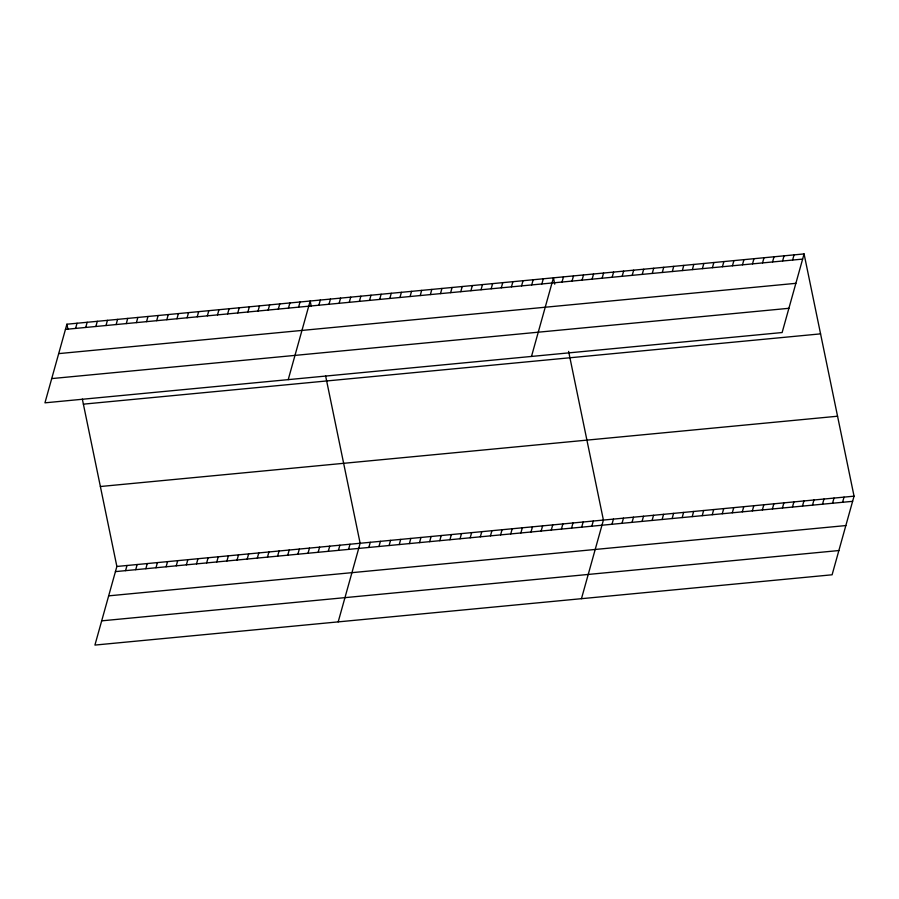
<?xml version="1.0" encoding="UTF-8"?>
<svg xmlns="http://www.w3.org/2000/svg" width="899" height="899" viewBox="0 0 899 899"><rect width="100%" height="100%" fill="white"/><g stroke="black" fill="none" stroke-linecap="round" stroke-linejoin="round"><path stroke-width="1.35" d="M66.897 324.213L44.95 402.831L782.13 332.54L804.077 253.923L66.897 324.213L67.942 329.292M75.595 328.416L77.033 323.247M85.731 327.45L87.169 322.28M95.867 326.483L97.306 321.314M106.003 325.517L107.442 320.347M116.14 324.55L117.578 319.381M126.276 323.584L127.714 318.415M136.412 322.617L137.85 317.448M146.548 321.651L147.987 316.482M156.684 320.685L158.123 315.515M166.821 319.718L168.259 314.549M176.957 318.752L178.395 313.582M82.337 399.077L116.87 566.46L94.923 645.077L832.103 574.787L854.05 496.169L804.077 253.923M187.093 317.785L188.532 312.616M125.557 570.651L127.006 565.493M197.229 316.819L198.668 311.65M135.704 569.685L137.142 564.527M207.366 315.852L208.804 310.683M145.84 568.719L147.279 563.561M217.502 314.886L218.94 309.717M155.977 567.752L157.415 562.594M227.638 313.92L229.076 308.75M166.113 566.786L167.551 561.628M237.774 312.953L239.213 307.784M176.249 565.819L177.687 560.661M247.91 311.987L249.349 306.817M186.385 564.853L187.824 559.695M258.047 311.02L259.485 305.851M196.521 563.887L197.96 558.729M268.183 310.054L269.621 304.885M206.658 562.92L208.096 557.762M278.319 309.087L279.758 303.918M216.794 561.954L218.232 556.796M288.455 308.121L289.894 302.952M226.93 560.987L228.368 555.829M298.592 307.155L300.03 301.985M237.066 560.021L238.505 554.863M288.219 379.636L310.166 301.019L311.211 306.098M247.203 559.054L248.641 553.896M318.864 305.222L320.302 300.052M257.339 558.088L258.777 552.93M329 304.255L330.439 299.086M267.475 557.122L268.913 551.964M339.137 303.289L340.575 298.12M277.611 556.155L279.05 550.997M349.273 302.322L350.711 297.153M287.747 555.189L289.186 550.031M359.409 301.356L360.847 296.187M297.884 554.222L299.322 549.064M369.545 300.39L370.984 295.22M308.02 553.256L309.458 548.098M379.681 299.423L381.12 294.254M318.156 552.289L319.594 547.131M389.818 298.457L391.256 293.288M328.292 551.323L329.731 546.165M399.954 297.49L401.392 292.321M338.429 550.357L339.867 545.199M410.09 296.524L411.528 291.355M348.565 549.39L350.003 544.232M420.226 295.557L421.665 290.388M338.193 621.872L360.139 543.266L325.607 375.883M430.363 294.591L431.801 289.422M368.837 547.457L370.276 542.299M440.499 293.625L441.937 288.455M378.973 546.491L380.412 541.333M450.635 292.658L452.073 287.489M389.11 545.524L390.548 540.366M460.771 291.692L462.21 286.523M399.246 544.558L400.684 539.4M470.907 290.714L472.346 285.556M409.382 543.592L410.821 538.434M481.044 289.748L482.482 284.59M419.518 542.625L420.957 537.467M491.18 288.781L492.618 283.623M429.655 541.659L431.093 536.501M501.316 287.815L502.755 282.657M439.791 540.692L441.229 535.534M511.452 286.848L512.891 281.69M449.927 539.726L451.365 534.568M521.589 285.882L523.027 280.724M460.063 538.759L461.502 533.601M531.725 284.916L533.163 279.758M470.199 537.793L471.638 532.635M541.861 283.949L543.299 278.791M480.336 536.827L481.774 531.669M531.489 356.442L553.436 277.825L554.75 284.174M490.472 535.86L491.91 530.702M562.021 282.028L563.471 276.87M500.608 534.894L502.047 529.736M572.045 281.072L573.495 275.914M510.744 533.927L512.183 528.769M582.08 280.117L583.518 274.959M520.881 532.961L522.319 527.803M592.104 279.162L593.542 274.004M531.017 531.994L532.455 526.836M602.128 278.207L603.566 273.049M541.153 531.028L542.591 525.87M612.152 277.252L613.59 272.094M551.289 530.062L552.728 524.904M622.175 276.296L623.625 271.138M561.426 529.095L562.864 523.937M632.199 275.341L633.649 270.183M642.234 274.386L643.673 269.228M571.562 528.129L573 522.971M652.258 273.431L653.697 268.262M581.698 527.162L583.136 522.004M662.282 272.476L663.72 267.306M591.834 526.196L593.273 521.038M672.306 271.52L673.744 266.351M581.462 598.678L603.409 520.072L568.618 351.419M682.33 270.565L683.779 265.396M611.994 524.274L613.433 519.116M692.354 269.599L693.803 264.441M622.018 523.319L623.457 518.161M702.389 268.644L703.827 263.486M632.042 522.364L633.48 517.195M712.413 267.688L713.851 262.53M642.066 521.409L643.515 516.24M722.436 266.733L723.875 261.575M652.09 520.454L653.539 515.284M732.46 265.778L733.899 260.62M662.125 519.498L663.563 514.329M742.484 264.823L743.923 259.665M672.149 518.532L673.587 513.374M752.508 263.868L753.958 258.71M682.172 517.577L683.611 512.419M762.543 262.913L763.981 257.755M692.196 516.622L693.635 511.464M772.567 261.957L774.005 256.799M702.22 515.666L703.67 510.508M782.591 261.002L784.029 255.844M712.244 514.711L713.694 509.553M792.615 260.047L794.053 254.889M722.279 513.756L723.717 508.598M732.303 512.801L733.741 507.643M742.327 511.846L743.765 506.688M752.351 510.89L753.789 505.732M762.374 509.935L763.824 504.777M772.398 508.98L773.848 503.822M782.433 508.025L783.872 502.856M792.457 507.07L793.896 501.9M802.481 506.115L803.92 500.945M812.505 505.159L813.943 499.99M822.529 504.193L823.978 499.035M832.553 503.238L834.002 498.08M842.588 502.283L844.026 497.125M65.458 329.382L802.638 259.092M58.693 353.622L795.873 283.331M51.715 378.591L788.906 308.301M83.393 404.157L820.573 333.866M100.373 486.516L837.565 416.226M116.87 566.46L854.05 496.169M115.42 571.618L852.612 501.327M108.655 595.857L845.847 525.567M101.688 620.838L838.868 550.548"/></g></svg>
